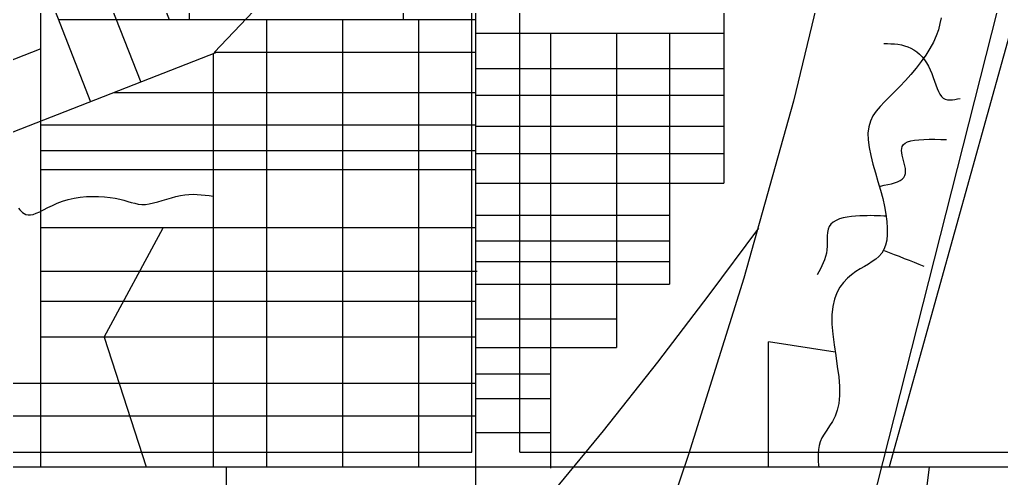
# Model space of a CAD drawing. Extents: x -15732 to 10897, y -24868 to 16165.
# Drawn here: x 3165 to 5408, y -13815 to -12766 of the extents above; entities that cross this region are included whole.
import ezdxf

# ---------------------------------------------------------------- set-up
doc = ezdxf.new("R2010")
doc.units = 0
doc.header["$MEASUREMENT"] = 0
for name, color, linetype in [('HIGHWAY', 7, 'CONTINUOUS'), ('STREETS-SPRAWL', 7, 'CONTINUOUS'), ('STREETS-SPRAWL-12M', 7, 'CONTINUOUS'), ('STREETS-SPRAWL-20M', 7, 'CONTINUOUS'), ('SUBURBS', 7, 'CONTINUOUS')]:
    doc.layers.add(name, color=color, linetype=linetype)

msp = doc.modelspace()

# ---------------------------------------------------------------- linework, layer by layer
at = {"layer": 'HIGHWAY', "color": 250, "linetype": 'CONTINUOUS'}
for p, q in [((5031.2, -12546.5), (4932.9, -12951.9)), ((4932.9, -12951.9), (4819.7, -13356.9)), ((4853, -13242.9), (4739.5, -13395)), ((4819.7, -13356.9), (4693.7, -13760)), ((4739.5, -13395), (4622.5, -13548.8)), ((4622.5, -13548.8), (4498.4, -13706.3)), ((4498.4, -13706.3), (4363.9, -13869)), ((4693.7, -13760), (4558.1, -14160.4))]:
    msp.add_line(p, q, dxfattribs=at)
at = {"layer": 'STREETS-SPRAWL', "color": 7, "linetype": 'CONTINUOUS'}
for p, q in [((4308.3, -13755.1), (4308.3, -11340.2)), ((4198.2, -13755.1), (4198.2, -11702.3)), ((1134.2, -13755.1), (4198.2, -13755.1)), ((4308.3, -13755.1), (6118.5, -13755.1))]:
    msp.add_line(p, q, dxfattribs=at)
at = {"layer": 'STREETS-SPRAWL-12M', "color": 253, "linetype": 'CONTINUOUS'}
for p, q in [((6045.1, -10572.9), (5151.9, -13788.8)), ((3220.2, -12032.8), (3506.8, -12765.9)), ((4041.2, -12164.2), (4041.2, -12766.6)), ((3190.3, -12264.5), (3442.2, -12909)), ((3074.7, -12307.2), (3327.5, -12953.9)), ((3552.7, -12329.1), (3552.7, -12765.9)), ((3609.5, -12841.3), (3809.8, -12629.5)), ((4774, -12706.8), (4773.7, -13139.5)), ((3213.8, -13788.8), (3213.8, -12723.7)), ((3254, -12765.9), (4207.7, -12765.9)), ((3729.7, -12765.9), (3729.7, -13788.8)), ((3903.2, -12765.9), (3903.2, -13788.8)), ((4076.7, -12765.9), (4076.7, -13788.8)), ((5267.8, -12775), (5264.2, -12788.8)), ((5270.3, -12761.5), (5267.8, -12775)), ((4207.7, -12796.6), (4773.9, -12796.6)), ((4378, -12796.6), (4378, -13791.9)), ((4529, -12796.6), (4529, -13515.6)), ((4649.8, -12796.6), (4649.8, -13371)), ((5259.4, -12802.8), (5253, -12817.2)), ((5264.2, -12788.8), (5259.4, -12802.8)), ((5139.6, -12820.1), (5147.8, -12820.4)), ((5147.8, -12820.4), (5155.9, -12820.8)), ((5155.9, -12820.8), (5163.9, -12821.4)), ((5163.9, -12821.4), (5171.8, -12822.3)), ((5171.8, -12822.3), (5179.6, -12823.6)), ((5179.6, -12823.6), (5187.1, -12825.4)), ((5187.1, -12825.4), (5194.5, -12827.8)), ((5194.5, -12827.8), (5201.6, -12830.9)), ((5253, -12817.2), (5245, -12832)), ((3615.4, -12841.3), (1191.1, -13788.8)), ((3213.8, -12832.5), (2475.2, -13121.1)), ((3607.2, -12844.5), (3607.2, -13788.8)), ((4207.7, -12841.3), (3609.5, -12841.3)), ((5201.6, -12830.9), (5208.4, -12834.8)), ((5208.4, -12834.8), (5214.9, -12839.5)), ((5214.9, -12839.5), (5221.1, -12844.9)), ((5221.1, -12844.9), (5226.9, -12850.9)), ((5235.5, -12846.9), (5224.8, -12861.8)), ((5245, -12832), (5235.5, -12846.9)), ((5224.8, -12861.8), (5213.3, -12876.7)), ((5226.9, -12850.9), (5232.2, -12857.6)), ((5232.2, -12857.6), (5237.2, -12864.8)), ((5237.2, -12864.8), (5241.7, -12872.6)), ((5241.7, -12872.6), (5245.7, -12880.8)), ((4207.7, -12877.7), (4773.9, -12877.7)), ((5201.1, -12891.2), (5188.7, -12905.2)), ((5213.3, -12876.7), (5201.1, -12891.2)), ((5245.7, -12880.8), (5249.3, -12889.3)), ((5249.3, -12889.3), (5252.5, -12898.1)), ((5188.7, -12905.2), (5176.1, -12918.6)), ((5252.5, -12898.1), (5255.5, -12906.8)), ((5255.5, -12906.8), (5258.3, -12915.3)), ((5258.3, -12915.3), (5261.2, -12923.2)), ((4207.7, -12933.2), (3380.3, -12933.2)), ((4207.7, -12938.7), (4773.8, -12938.7)), ((5163.9, -12931.1), (5152.1, -12942.8)), ((5176.1, -12918.6), (5163.9, -12931.1)), ((5261.2, -12923.2), (5264.2, -12930.4)), ((5264.2, -12930.4), (5267.4, -12936.6)), ((5267.4, -12936.6), (5271.1, -12941.6)), ((5141.1, -12953.7), (5131, -12964.4)), ((5152.1, -12942.8), (5141.1, -12953.7)), ((5271.1, -12941.6), (5275.3, -12945.3)), ((5275.3, -12945.3), (5280, -12947.7)), ((5280, -12947.7), (5285, -12949)), ((5285, -12949), (5290.4, -12949.5)), ((5290.4, -12949.5), (5296.1, -12949.2)), ((5296.1, -12949.2), (5301.9, -12948.4)), ((5301.9, -12948.4), (5307.9, -12947.2)), ((5307.9, -12947.2), (5314, -12945.8)), ((5122.2, -12975.1), (5114.7, -12986.1)), ((5131, -12964.4), (5122.2, -12975.1)), ((4207.7, -13007.2), (3213.8, -13007.2)), ((5108.9, -12997.9), (5105, -13010.8)), ((5114.7, -12986.1), (5108.9, -12997.9)), ((4207.7, -13009.6), (4773.8, -13009.6)), ((5105, -13010.8), (5103.2, -13025.1)), ((5103.2, -13025.1), (5103.6, -13041)), ((5103.6, -13041), (5105.9, -13058.4)), ((5181.8, -13055.6), (5184.3, -13051.6)), ((5184.3, -13051.6), (5188.2, -13048.1)), ((5188.2, -13048.1), (5193.7, -13045.2)), ((5193.7, -13045.2), (5200.9, -13043.1)), ((5200.9, -13043.1), (5209.7, -13041.5)), ((5209.7, -13041.5), (5219.8, -13040.4)), ((5219.8, -13040.4), (5231.1, -13039.8)), ((5231.1, -13039.8), (5243.2, -13039.5)), ((5243.2, -13039.5), (5256.1, -13039.4)), ((5256.1, -13039.4), (5269.4, -13039.6)), ((5269.4, -13039.6), (5282.9, -13039.8)), ((4207.7, -13065.9), (3213.8, -13065.9)), ((4207.7, -13072.3), (4773.7, -13072.3)), ((5105.9, -13058.4), (5109.7, -13076.9)), ((5180.2, -13065.1), (5180.5, -13060.2)), ((5180.6, -13070.5), (5180.2, -13065.1)), ((5180.5, -13060.2), (5181.8, -13055.6)), ((5181.7, -13076.1), (5180.6, -13070.5)), ((5109.7, -13076.9), (5114.6, -13096.2)), ((5114.6, -13096.2), (5120.2, -13116)), ((5183.1, -13082), (5181.7, -13076.1)), ((5184.7, -13088.1), (5183.1, -13082)), ((5186.3, -13094.2), (5184.7, -13088.1)), ((5187.7, -13100.4), (5186.3, -13094.2)), ((4207.7, -13109.3), (3213.8, -13109.3)), ((5120.2, -13116), (5126, -13135.9)), ((5187.6, -13122.5), (5188.9, -13117.5)), ((5188.8, -13106.3), (5187.7, -13100.4)), ((5189.2, -13112.1), (5188.8, -13106.3)), ((5188.9, -13117.5), (5189.2, -13112.1)), ((4207.7, -13139.5), (4773.7, -13139.5)), ((5126, -13135.9), (5131.7, -13155.6)), ((5148.8, -13143.1), (5156.7, -13141.3)), ((5156.7, -13141.3), (5164.1, -13139.2)), ((5164.1, -13139.2), (5170.8, -13136.8)), ((5170.8, -13136.8), (5176.6, -13134)), ((5176.6, -13134), (5181.5, -13130.8)), ((5181.5, -13130.8), (5185.2, -13127)), ((5185.2, -13127), (5187.6, -13122.5)), ((5131.7, -13155.6), (5136.9, -13174.9)), ((5132.3, -13146.3), (5140.6, -13144.7)), ((5140.6, -13144.7), (5148.8, -13143.1)), ((3240.2, -13190.8), (3251.5, -13185.7)), ((3251.5, -13185.7), (3263.6, -13181.1)), ((3263.6, -13181.1), (3276.3, -13177.1)), ((3276.3, -13177.1), (3289.8, -13174.1)), ((3289.8, -13174.1), (3303.7, -13171.9)), ((3303.7, -13171.9), (3317.9, -13170.6)), ((3317.9, -13170.6), (3332, -13170)), ((3332, -13170), (3345.9, -13170.1)), ((3345.9, -13170.1), (3359.3, -13170.9)), ((3359.3, -13170.9), (3371.9, -13172.2)), ((3371.9, -13172.2), (3383.5, -13174.1)), ((3383.5, -13174.1), (3394, -13176.3)), ((3394, -13176.3), (3403.5, -13178.8)), ((3403.5, -13178.8), (3412.3, -13181.4)), ((3412.3, -13181.4), (3420.5, -13183.8)), ((3420.5, -13183.8), (3428.4, -13185.9)), ((3428.4, -13185.9), (3436.2, -13187.5)), ((3461.6, -13187.1), (3471.1, -13185.1)), ((3471.1, -13185.1), (3481, -13182.4)), ((3481, -13182.4), (3491.2, -13179.4)), ((3491.2, -13179.4), (3501.6, -13176.2)), ((3501.6, -13176.2), (3512, -13173)), ((3512, -13173), (3522.4, -13170.2)), ((3522.4, -13170.2), (3532.6, -13167.9)), ((3532.6, -13167.9), (3542.5, -13166.4)), ((3542.5, -13166.4), (3552.2, -13165.5)), ((3552.2, -13165.5), (3561.7, -13165.3)), ((3561.7, -13165.3), (3571, -13165.5)), ((3571, -13165.5), (3580.2, -13166.1)), ((3580.2, -13166.1), (3589.2, -13167)), ((3589.2, -13167), (3598.2, -13168.1)), ((3598.2, -13168.1), (3607.2, -13169.3)), ((5136.9, -13174.9), (5141.1, -13193.3)), ((3162.9, -13196.8), (3165.8, -13200.4)), ((3165.8, -13200.4), (3168.9, -13203.8)), ((3168.9, -13203.8), (3172.2, -13206.9)), ((3172.2, -13206.9), (3175.8, -13209.5)), ((3196.2, -13211.2), (3203.2, -13208.7)), ((3203.2, -13208.7), (3211.2, -13205.1)), ((3211.2, -13205.1), (3220.1, -13200.7)), ((3220.1, -13200.7), (3229.7, -13195.8)), ((3229.7, -13195.8), (3240.2, -13190.8)), ((3436.2, -13187.5), (3444.2, -13188.3)), ((3444.2, -13188.3), (3452.6, -13188.2)), ((3452.6, -13188.2), (3461.6, -13187.1)), ((5141.1, -13193.3), (5144.3, -13210.8)), ((3175.8, -13209.5), (3179.9, -13211.4)), ((3179.9, -13211.4), (3184.6, -13212.4)), ((3184.6, -13212.4), (3190, -13212.4)), ((3190, -13212.4), (3196.2, -13211.2)), ((4207.7, -13213.3), (4649.8, -13213.3)), ((5023.7, -13228.6), (5018.3, -13233.3)), ((5030.4, -13224.8), (5023.7, -13228.6)), ((5038.2, -13221.7), (5030.4, -13224.8)), ((5046.9, -13219.3), (5038.2, -13221.7)), ((5056.1, -13217.5), (5046.9, -13219.3)), ((5065.6, -13216.2), (5056.1, -13217.5)), ((5075.2, -13215.3), (5065.6, -13216.2)), ((5084.5, -13214.7), (5075.2, -13215.3)), ((5093.4, -13214.4), (5084.5, -13214.7)), ((5101.8, -13214.2), (5093.4, -13214.4)), ((5109.9, -13214.1), (5101.8, -13214.2)), ((5117.6, -13214.2), (5109.9, -13214.1)), ((5125, -13214.4), (5117.6, -13214.2)), ((5132.3, -13214.7), (5125, -13214.4)), ((5139.5, -13215), (5132.3, -13214.7)), ((5145, -13215.3), (5139.5, -13215)), ((5144.3, -13210.8), (5146.5, -13227.3)), ((5146.5, -13227.3), (5147.5, -13242.7)), ((4205.2, -13242), (3213.8, -13242)), ((3358.8, -13492.1), (3493.2, -13242)), ((5010.7, -13252.4), (5010.1, -13259.9)), ((5012.1, -13245.3), (5010.7, -13252.4)), ((5014.5, -13238.9), (5012.1, -13245.3)), ((5018.3, -13233.3), (5014.5, -13238.9)), ((5147.5, -13242.7), (5147.4, -13256.9)), ((4207.7, -13272), (4649.8, -13272)), ((5010, -13276), (5009.9, -13284.1)), ((5010.1, -13259.9), (5010, -13267.9)), ((5010, -13267.9), (5010, -13276)), ((5146.1, -13269.8), (5143.6, -13281.3)), ((5147.4, -13256.9), (5146.1, -13269.8)), ((5009.4, -13292.1), (5008.2, -13299.9)), ((5009.9, -13284.1), (5009.4, -13292.1)), ((5139.8, -13291.4), (5134.8, -13299.9)), ((5143.6, -13281.3), (5139.8, -13291.4)), ((5140.6, -13293.4), (5151.9, -13298)), ((5151.9, -13298), (5163.2, -13302.6)), ((4207.7, -13319), (4649.8, -13319)), ((5004, -13314.8), (5001.2, -13322)), ((5006.4, -13307.5), (5004, -13314.8)), ((5008.2, -13299.9), (5006.4, -13307.5)), ((5113.2, -13319.3), (5104.5, -13324.7)), ((5121.3, -13313.6), (5113.2, -13319.3)), ((5128.5, -13307.2), (5121.3, -13313.6)), ((5134.8, -13299.9), (5128.5, -13307.2)), ((5163.2, -13302.6), (5174.5, -13307.1)), ((5174.5, -13307.1), (5185.8, -13311.7)), ((5185.8, -13311.7), (5197.1, -13316.2)), ((5197.1, -13316.2), (5208.5, -13320.8)), ((5208.5, -13320.8), (5219.8, -13325.4)), ((4210.3, -13341.5), (3213.8, -13341.5)), ((4991, -13342.8), (4987.3, -13349.7)), ((4994.6, -13336), (4991, -13342.8)), ((4998.1, -13329), (4994.6, -13336)), ((5001.2, -13322), (4998.1, -13329)), ((5075.8, -13342), (5066, -13349.2)), ((5085.7, -13335.8), (5075.8, -13342)), ((5095.3, -13330.1), (5085.7, -13335.8)), ((5104.5, -13324.7), (5095.3, -13330.1)), ((5219.8, -13325.4), (5231.1, -13329.9)), ((5056.5, -13357.4), (5047.5, -13366.9)), ((5066, -13349.2), (5056.5, -13357.4)), ((4207.7, -13371), (4649.8, -13371)), ((5039.3, -13377.9), (5032.2, -13390.6)), ((5047.5, -13366.9), (5039.3, -13377.9)), ((4207.7, -13410.4), (3213.8, -13410.4)), ((5026.6, -13405.2), (5022.7, -13421.9)), ((5032.2, -13390.6), (5026.6, -13405.2)), ((5022.7, -13421.9), (5020.7, -13440.8)), ((4207.7, -13449.9), (4529, -13449.9)), ((5020.7, -13440.8), (5020.9, -13462)), ((5020.9, -13462), (5022.9, -13485.1)), ((4207.7, -13492.1), (3213.8, -13492.1)), ((3358.8, -13492.1), (3454.3, -13788.8)), ((5022.9, -13485.1), (5026, -13509.3)), ((4207.7, -13515.6), (4529, -13515.6)), ((5028.5, -13526.5), (4876.2, -13502.9)), ((4876.2, -13788.8), (4876.2, -13502.9)), ((5026, -13509.3), (5029.6, -13534.1)), ((5029.6, -13534.1), (5033.3, -13558.7)), ((5033.3, -13558.7), (5036.4, -13582.6)), ((4207.7, -13575.7), (4378, -13575.7)), ((5036.4, -13582.6), (5038.3, -13605.1)), ((4207.7, -13598.1), (2920.3, -13598.1)), ((5038.3, -13605.1), (5038.6, -13625.6)), ((4207.7, -13632.2), (4378, -13632.2)), ((5038.6, -13625.6), (5036.7, -13643.5)), ((5036.7, -13643.5), (5033.1, -13659.1)), ((4207.7, -13672.8), (2553.7, -13672.8)), ((5028, -13672.6), (5022.1, -13684.5)), ((5033.1, -13659.1), (5028, -13672.6)), ((5015.7, -13695.1), (5009.2, -13704.8)), ((5022.1, -13684.5), (5015.7, -13695.1)), ((4207.7, -13709.7), (4378, -13709.7)), ((4998.2, -13722.5), (4994.4, -13731.2)), ((5003.3, -13713.7), (4998.2, -13722.5)), ((5009.2, -13704.8), (5003.3, -13713.7)), ((4991.8, -13739.9), (4990.2, -13748.7)), ((4994.4, -13731.2), (4991.8, -13739.9)), ((4989.4, -13757.6), (4989.3, -13766.5)), ((4989.3, -13766.5), (4989.8, -13775.4)), ((4990.2, -13748.7), (4989.4, -13757.6)), ((4989.8, -13775.4), (4990.5, -13784.3)), ((4990.5, -13784.3), (4991, -13788.8)), ((5243.3, -13788.8), (5236.7, -13837.9))]:
    msp.add_line(p, q, dxfattribs=at)
at = {"layer": 'STREETS-SPRAWL-20M', "color": 252, "linetype": 'CONTINUOUS'}
for p, q in [((4207.7, -24373.8), (4207.7, -10572.2)), ((1046.3, -13788.8), (9940.5, -13788.8)), ((3637.7, -24373.8), (3637.7, -13788.8))]:
    msp.add_line(p, q, dxfattribs=at)
at = {"layer": 'SUBURBS', "color": 61, "linetype": 'CONTINUOUS'}
msp.add_lwpolyline([(8646.1, -2630.9), (10897.1, -3705.6), (10897.1, -24373.8), (8203.6, -24373.8), (3490.9, -20275.7), (5621.3, -11867.2), (6195.5, -10219), (6182.4, -9724.5), (6316.7, -9737.6)], close=True, dxfattribs=at)
at = {"layer": 'SUBURBS', "color": 254, "linetype": 'CONTINUOUS'}
msp.add_lwpolyline([(3490.9, -20275.7), (5621.3, -11867.2), (3868.7, -11511.6), (3671.1, -11512.7), (3639.8, -11683.6), (3400.6, -11780.4), (3181.4, -11877.4), (3049.7, -11835.5)], dxfattribs=at)

doc.saveas('drawing.dxf')
